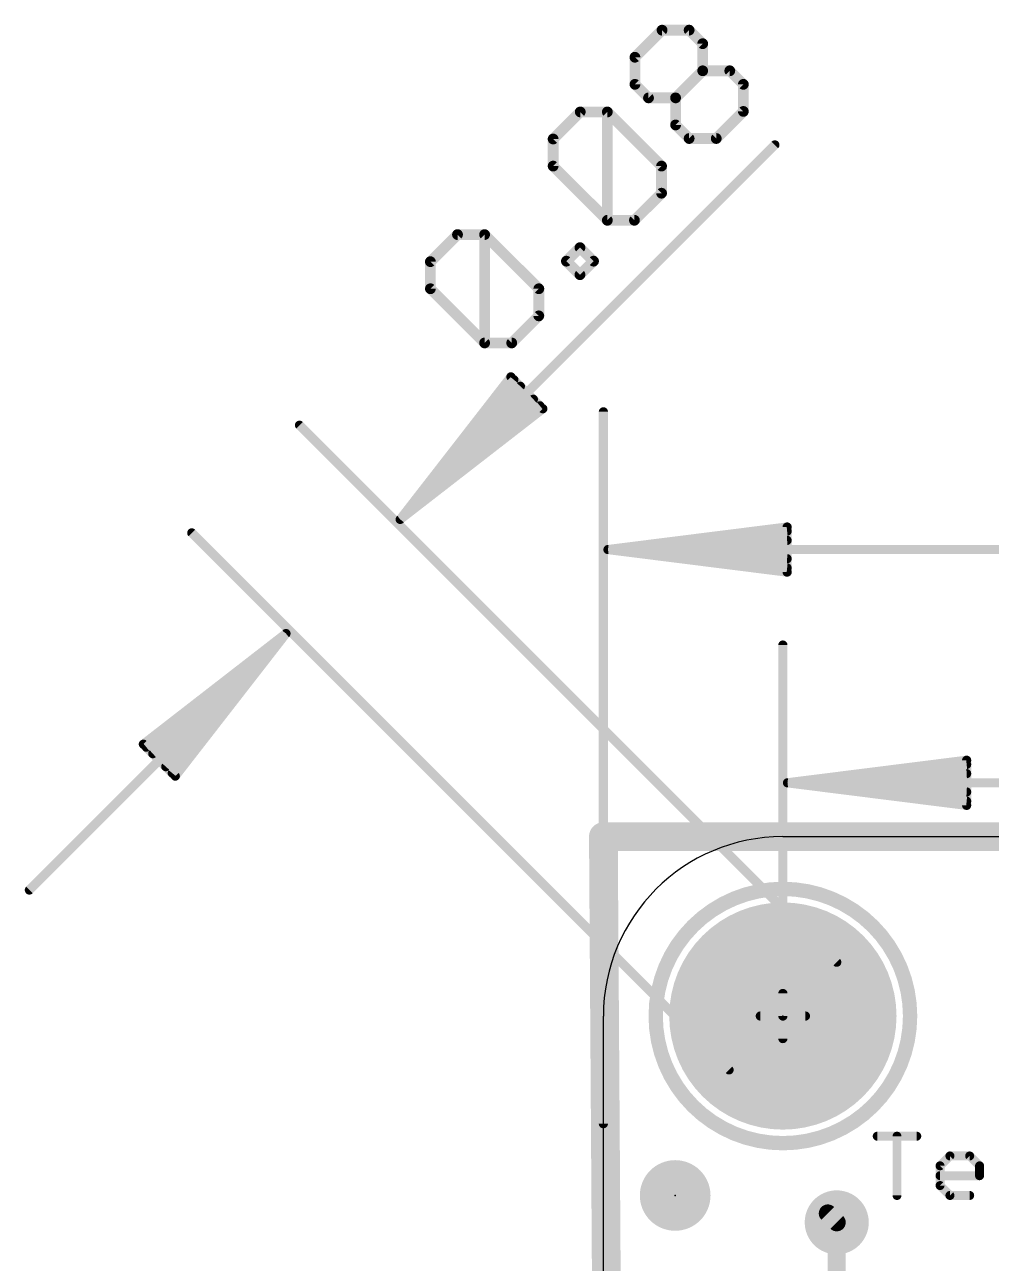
# Model space of a CAD drawing. Extents: x -8.2 to 26.1, y -5.3 to 30.5.
# Drawn here: x -8.19 to 5.49, y 13.01 to 30.54 of the extents above; entities that cross this region are included whole.
import ezdxf

# ---------------------------------------------------------------- set-up
doc = ezdxf.new("R2010")
doc.units = 0
for name, color, linetype in [('1', 12, 'CONTINUOUS'), ('16', 132, 'CONTINUOUS'), ('17', 110, 'CONTINUOUS'), ('18', 110, 'CONTINUOUS'), ('20', 53, 'CONTINUOUS'), ('21', 40, 'CONTINUOUS'), ('23', 40, 'CONTINUOUS'), ('47', 253, 'CONTINUOUS')]:
    doc.layers.add(name, color=color, linetype=linetype)

# ---------------------------------------------------------------- blocks, each defined once
blk = doc.blocks.new('PIE')
at = {"const_width": 0.5}
blk.add_lwpolyline([(0, -0.25, 1), (0, 0.25, 1), (0, -0.25)], format="xyb", dxfattribs=at)
blk = doc.blocks.new('ROUNDP')
at = {"const_width": 0.5}
blk.add_lwpolyline([(0, -0.25, 1), (0, 0.25, 1), (0, -0.25)], format="xyb", dxfattribs=at)
blk = doc.blocks.new('ROUNDV')
at = {"const_width": 0.5}
blk.add_lwpolyline([(0, -0.25, 1), (0, 0.25, 1), (0, -0.25)], format="xyb", dxfattribs=at)

msp = doc.modelspace()

# ---------------------------------------------------------------- linework, layer by layer
at = {"layer": '1', "const_width": 0.254}
msp.add_lwpolyline([(3.302, 12.126), (3.302, 13.589)], dxfattribs=at)
at = {"layer": '1', "const_width": 0.127}
msp.add_lwpolyline([(3.3655, 13.589, 1), (3.2385, 13.589)], format="xyb", dxfattribs=at)
at = {"layer": '16'}
for points, const_width in [([(0, 19.05), (17.78, 19.05)], 0.4064), ([(0.127, 0), (0, 19.05)], 0.4064), ([(3.175, 13.716), (3.048, 13.716)], 0.254), ([(3.302, 13.589), (3.175, 13.716)], 0.254)]:
    msp.add_lwpolyline(points, dxfattribs=dict(at, const_width=const_width))
for points, const_width in [([(0, 19.1516, 1), (0, 18.9484)], 0.2032), ([(0.1016, 19.0507, 1), (-0.1016, 19.0493)], 0.2032), ([(3.048, 13.7795, 1), (3.048, 13.6525)], 0.127), ([(3.2199, 13.7609, 1), (3.1301, 13.6711)], 0.127), ([(3.175, 13.6525, 1), (3.175, 13.7795)], 0.127), ([(3.2571, 13.5441, 1), (3.3469, 13.6339)], 0.127)]:
    msp.add_lwpolyline(points, format="xyb", dxfattribs=dict(at, const_width=const_width))
at = {"layer": '20'}
for p, q in [((2.54, 19.05), (15.24, 19.05)), ((0, 2.54), (0, 16.51))]:
    msp.add_line(p, q, dxfattribs=at)
msp.add_arc((2.54, 16.51), 2.54, 90, 180, dxfattribs=at)
at = {"layer": '21'}
for points, const_width in [([(2.54, 14.71, 1), (2.54, 18.31, 1), (2.54, 14.71)], 0.2032), ([(3.875, 14.8407, 1), (3.875, 14.7772)], 0.0635), ([(4.1864, 14.8089, 1), (4.1229, 14.8089)], 0.0635), ([(4.4343, 14.7772, 1), (4.4343, 14.8407)], 0.0635), ([(4.9036, 14.561, 1), (4.9036, 14.4975)], 0.0635), ([(4.9261, 14.5068, 1), (4.8811, 14.5517)], 0.0635), ([(5.2057, 14.5517, 1), (5.1608, 14.5068)], 0.0635), ([(5.1832, 14.4975, 1), (5.1832, 14.561)], 0.0635), ([(4.7955, 14.3895, 1), (4.732, 14.3895)], 0.0635), ([(4.7413, 14.4119, 1), (4.7862, 14.367)], 0.0635), ([(5.3548, 14.3895, 1), (5.2913, 14.3895)], 0.0635), ([(5.3006, 14.367, 1), (5.3455, 14.4119)], 0.0635), ([(4.7638, 14.2814, 1), (4.7638, 14.2179)], 0.0635), ([(5.2913, 14.2496, 1), (5.3548, 14.2496)], 0.0635), ([(5.3231, 14.2179, 1), (5.3231, 14.2814)], 0.0635), ([(4.7862, 14.1323, 1), (4.7413, 14.0874)], 0.0635), ([(4.732, 14.1098, 1), (4.7955, 14.1098)], 0.0635), ([(4.9036, 14.0018, 1), (4.9036, 13.9383)], 0.0635), ([(5.1832, 13.9383, 1), (5.1832, 14.0018)], 0.0635), ([(4.1229, 13.97, 1), (4.1864, 13.97)], 0.0635), ([(4.8811, 13.9475, 1), (4.9261, 13.9925)], 0.0635)]:
    msp.add_lwpolyline(points, format="xyb", dxfattribs=dict(at, const_width=const_width))
at = {"layer": '21', "const_width": 0.127}
for points in [[(3.875, 14.8089), (4.4343, 14.8089)], [(4.1547, 13.97), (4.1547, 14.8089)], [(4.7638, 14.3895), (4.9036, 14.5293)], [(4.9036, 14.5293), (5.1832, 14.5293)], [(5.1832, 14.5293), (5.3231, 14.3895)], [(4.7638, 14.1098), (4.7638, 14.3895)], [(5.3231, 14.3895), (5.3231, 14.2496)], [(5.3231, 14.2496), (4.7638, 14.2496)], [(4.9036, 13.97), (4.7638, 14.1098)], [(5.1832, 13.97), (4.9036, 13.97)]]:
    msp.add_lwpolyline(points, dxfattribs=at)
at = {"layer": '23'}
for p in [(2.54, 16.51), (1.016, 13.97)]:
    msp.add_point(p, dxfattribs=at)
at = {"layer": '47'}
for points, const_width in [([(0.4466, 30.0838), (0.8301, 30.4673)], 0.1524), ([(0.8301, 30.4673), (1.2136, 30.4673)], 0.1524), ([(1.2136, 30.4673), (1.4054, 30.2755)], 0.1524), ([(1.4054, 30.2755), (1.4054, 29.892)], 0.1524), ([(0.4466, 29.7003), (0.4466, 30.0838)], 0.1524), ([(1.0219, 29.5085), (1.4054, 29.892)], 0.1524), ([(1.4054, 29.892), (1.7888, 29.892)], 0.1524), ([(1.7888, 29.892), (1.9806, 29.7003)], 0.1524), ([(0.6384, 29.5086), (0.4466, 29.7003)], 0.1524), ([(1.9806, 29.7003), (1.9806, 29.3168)], 0.1524), ([(1.0219, 29.5085), (0.6384, 29.5086)], 0.1524), ([(1.0219, 29.1251), (1.0219, 29.5085)], 0.1524), ([(-0.711, 28.9261), (-0.3275, 29.3096)], 0.1524), ([(-0.3275, 29.3096), (0.056, 29.3096)], 0.1524), ([(0.056, 29.3096), (0.8229, 28.5426)], 0.1524), ([(0.056, 27.7757), (0.056, 29.3096)], 0.1524), ([(1.9806, 29.3168), (1.5971, 28.9333)], 0.1524), ([(1.2136, 28.9333), (1.0219, 29.1251)], 0.1524), ([(-0.711, 28.5427), (-0.711, 28.9261)], 0.1524), ([(1.5971, 28.9333), (1.2136, 28.9333)], 0.1524), ([(-2.875, 23.541), (2.4267, 28.8427)], 0.13), ([(0.056, 27.7757), (-0.711, 28.5427)], 0.1524), ([(0.8229, 28.5426), (0.8229, 28.1592)], 0.1524), ([(0.8229, 28.1592), (0.4395, 27.7757)], 0.1524), ([(0.4395, 27.7757), (0.056, 27.7757)], 0.1524), ([(-2.4475, 27.1897), (-2.064, 27.5732)], 0.1524), ([(-2.064, 27.5732), (-1.6805, 27.5732)], 0.1524), ([(-1.6805, 27.5732), (-0.9135, 26.8062)], 0.1524), ([(-1.6805, 26.0392), (-1.6805, 27.5732)], 0.1524), ([(-0.5228, 27.1969), (-0.3311, 27.3886)], 0.1524), ([(-0.3311, 27.3886), (-0.1394, 27.1969)], 0.1524), ([(-2.4475, 26.8062), (-2.4475, 27.1897)], 0.1524), ([(-0.3311, 27.0051), (-0.5228, 27.1969)], 0.1524), ([(-0.1394, 27.1969), (-0.3311, 27.0051)], 0.1524), ([(-1.6805, 26.0392), (-2.4475, 26.8062)], 0.1524), ([(-0.9135, 26.8062), (-0.9135, 26.4227)], 0.1524), ([(-0.9135, 26.4227), (-1.297, 26.0392)], 0.1524), ([(-1.297, 26.0392), (-1.6805, 26.0392)], 0.1524), ([(-2.875, 23.541), (-1.3083, 25.5592)], 0.13), ([(-1.3083, 25.5592), (-0.8568, 25.1077)], 0.13), ([(-2.875, 23.541), (-1.2664, 25.5173)], 0.13), ([(-2.875, 23.541), (-1.1744, 25.4254)], 0.13), ([(-0.9906, 25.2416), (-2.875, 23.541)], 0.13), ([(-0.8987, 25.1496), (-2.875, 23.541)], 0.13), ([(-0.8568, 25.1077), (-2.875, 23.541)], 0.13), ([(0, 14.986), (0, 25.064)], 0.13), ([(3.302, 17.272), (-4.2999, 24.8739)], 0.13), ([(0.065, 23.114), (2.6, 23.4332)], 0.13), ([(2.6, 23.4332), (2.6, 22.7948)], 0.13), ([(1.778, 15.748), (-5.8239, 23.3499)], 0.13), ([(0.065, 23.114), (2.6, 23.374)], 0.13), ([(0.065, 23.114), (2.6, 23.244)], 0.13), ([(0.065, 23.114), (17.715, 23.114)], 0.13), ([(2.6, 22.7948), (0.065, 23.114)], 0.13), ([(2.6, 22.984), (0.065, 23.114)], 0.13), ([(2.6, 22.854), (0.065, 23.114)], 0.13), ([(-4.491, 21.925), (-8.122, 18.294)], 0.13), ([(-4.491, 21.925), (-6.5092, 20.3583)], 0.13), ([(-4.491, 21.925), (-6.4673, 20.3164)], 0.13), ([(-4.491, 21.925), (-6.3754, 20.2244)], 0.13), ([(-6.1916, 20.0406), (-4.491, 21.925)], 0.13), ([(-6.0996, 19.9487), (-4.491, 21.925)], 0.13), ([(-6.0577, 19.9068), (-4.491, 21.925)], 0.13), ([(2.54, 16.51), (2.54, 21.762)], 0.13), ([(-6.5092, 20.3583), (-6.0577, 19.9068)], 0.13), ([(2.605, 19.812), (5.14, 20.1312)], 0.13), ([(5.14, 20.1312), (5.14, 19.4928)], 0.13), ([(2.605, 19.812), (5.14, 20.072)], 0.13), ([(2.605, 19.812), (5.14, 19.942)], 0.13), ([(2.605, 19.812), (15.175, 19.812)], 0.13), ([(5.14, 19.4928), (2.605, 19.812)], 0.13), ([(5.14, 19.682), (2.605, 19.812)], 0.13), ([(5.14, 19.552), (2.605, 19.812)], 0.13), ([(2.54, 16.1908), (2.54, 16.8292)], 0.13), ([(2.2208, 16.51), (2.8592, 16.51)], 0.13)]:
    msp.add_lwpolyline(points, dxfattribs=dict(at, const_width=const_width))
for points, const_width in [([(0.8301, 30.5054, 1), (0.8301, 30.4292)], 0.0762), ([(0.8571, 30.4403, 1), (0.8032, 30.4942)], 0.0762), ([(1.2406, 30.4942, 1), (1.1867, 30.4403)], 0.0762), ([(1.2136, 30.4292, 1), (1.2136, 30.5054)], 0.0762), ([(1.4435, 30.2755, 1), (1.3673, 30.2755)], 0.0762), ([(1.3784, 30.2486, 1), (1.4323, 30.3025)], 0.0762), ([(0.4847, 30.0838, 1), (0.4085, 30.0838)], 0.0762), ([(0.4197, 30.1107, 1), (0.4736, 30.0568)], 0.0762), ([(1.4054, 29.9301, 1), (1.4054, 29.8539)], 0.0762), ([(1.3673, 29.892, 1), (1.4435, 29.892)], 0.0762), ([(1.4323, 29.8651, 1), (1.3784, 29.919)], 0.0762), ([(1.8158, 29.919, 1), (1.7619, 29.8651)], 0.0762), ([(1.7888, 29.8539, 1), (1.7888, 29.9301)], 0.0762), ([(0.4085, 29.7003, 1), (0.4847, 29.7003)], 0.0762), ([(0.4736, 29.7272, 1), (0.4197, 29.6734)], 0.0762), ([(2.0187, 29.7003, 1), (1.9425, 29.7003)], 0.0762), ([(1.9536, 29.6733, 1), (2.0075, 29.7272)], 0.0762), ([(0.6384, 29.5466, 1), (0.6384, 29.4705)], 0.0762), ([(0.6114, 29.4816, 1), (0.6653, 29.5355)], 0.0762), ([(0.9949, 29.5355, 1), (1.0488, 29.4816)], 0.0762), ([(1.06, 29.5085, 1), (0.9838, 29.5085)], 0.0762), ([(1.0219, 29.4704, 1), (1.0219, 29.5466)], 0.0762), ([(-0.3275, 29.3477, 1), (-0.3275, 29.2715)], 0.0762), ([(-0.3006, 29.2827, 1), (-0.3544, 29.3366)], 0.0762), ([(0.0829, 29.3366, 1), (0.029, 29.2827)], 0.0762), ([(0.0941, 29.3096, 1), (0.0179, 29.3096)], 0.0762), ([(0.056, 29.2715, 1), (0.056, 29.3477)], 0.0762), ([(1.9425, 29.3168, 1), (2.0187, 29.3168)], 0.0762), ([(2.0075, 29.2899, 1), (1.9536, 29.3437)], 0.0762), ([(1.0488, 29.152, 1), (0.9949, 29.0981)], 0.0762), ([(0.9838, 29.1251, 1), (1.06, 29.1251)], 0.0762), ([(-0.6729, 28.9261, 1), (-0.7491, 28.9261)], 0.0762), ([(-0.7379, 28.9531, 1), (-0.6841, 28.8992)], 0.0762), ([(1.2136, 28.9714, 1), (1.2136, 28.8952)], 0.0762), ([(1.1867, 28.9064, 1), (1.2406, 28.9603)], 0.0762), ([(1.5702, 28.9603, 1), (1.624, 28.9064)], 0.0762), ([(1.5971, 28.8952, 1), (1.5971, 28.9714)], 0.0762), ([(2.4497, 28.8197, 1), (2.4037, 28.8657)], 0.065), ([(-0.6841, 28.5696, 1), (-0.7379, 28.5157)], 0.0762), ([(-0.7491, 28.5427, 1), (-0.6729, 28.5427)], 0.0762), ([(0.861, 28.5426, 1), (0.7848, 28.5426)], 0.0762), ([(0.796, 28.5157, 1), (0.8499, 28.5696)], 0.0762), ([(0.8499, 28.1322, 1), (0.796, 28.1861)], 0.0762), ([(0.7848, 28.1592, 1), (0.861, 28.1592)], 0.0762), ([(0.056, 27.8138, 1), (0.056, 27.7376)], 0.0762), ([(0.0179, 27.7757, 1), (0.0941, 27.7757)], 0.0762), ([(0.029, 27.7487, 1), (0.0829, 27.8026)], 0.0762), ([(0.4125, 27.8026, 1), (0.4664, 27.7487)], 0.0762), ([(0.4395, 27.7376, 1), (0.4395, 27.8138)], 0.0762), ([(-2.064, 27.6112, 1), (-2.064, 27.5351)], 0.0762), ([(-2.037, 27.5462, 1), (-2.0909, 27.6001)], 0.0762), ([(-1.6535, 27.6001, 1), (-1.7074, 27.5462)], 0.0762), ([(-1.6424, 27.5732, 1), (-1.7186, 27.5732)], 0.0762), ([(-1.6805, 27.5351, 1), (-1.6805, 27.6113)], 0.0762), ([(-0.3042, 27.4155, 1), (-0.358, 27.3617)], 0.0762), ([(-0.3042, 27.3617, 1), (-0.358, 27.4155)], 0.0762), ([(-2.4094, 27.1897, 1), (-2.4856, 27.1897)], 0.0762), ([(-2.4744, 27.2166, 1), (-2.4205, 27.1627)], 0.0762), ([(-0.4959, 27.2238, 1), (-0.5498, 27.1699)], 0.0762), ([(-0.5498, 27.2238, 1), (-0.4959, 27.1699)], 0.0762), ([(-0.1124, 27.1699, 1), (-0.1663, 27.2238)], 0.0762), ([(-0.1663, 27.1699, 1), (-0.1124, 27.2238)], 0.0762), ([(-0.358, 27.0321, 1), (-0.3042, 26.9782)], 0.0762), ([(-0.358, 26.9782, 1), (-0.3042, 27.0321)], 0.0762), ([(-2.4205, 26.8331, 1), (-2.4744, 26.7792)], 0.0762), ([(-2.4856, 26.8062, 1), (-2.4094, 26.8062)], 0.0762), ([(-0.8754, 26.8062, 1), (-0.9516, 26.8062)], 0.0762), ([(-0.9405, 26.7792, 1), (-0.8866, 26.8331)], 0.0762), ([(-0.8866, 26.3958, 1), (-0.9405, 26.4496)], 0.0762), ([(-0.9516, 26.4227, 1), (-0.8754, 26.4227)], 0.0762), ([(-1.6805, 26.0773, 1), (-1.6805, 26.0011)], 0.0762), ([(-1.7186, 26.0392, 1), (-1.6424, 26.0392)], 0.0762), ([(-1.7074, 26.0123, 1), (-1.6535, 26.0662)], 0.0762), ([(-1.3239, 26.0662, 1), (-1.2701, 26.0123)], 0.0762), ([(-1.297, 26.0011, 1), (-1.297, 26.0773)], 0.0762), ([(-1.2853, 25.5822, 1), (-1.3312, 25.5362)], 0.065), ([(-1.2826, 25.5393, 1), (-1.3339, 25.5791)], 0.065), ([(-1.2412, 25.4968, 1), (-1.2916, 25.5378)], 0.065), ([(-1.1503, 25.4036, 1), (-1.1986, 25.4472)], 0.065), ([(-0.9688, 25.2174, 1), (-1.0124, 25.2657)], 0.065), ([(-0.8782, 25.1244, 1), (-0.9192, 25.1748)], 0.065), ([(-0.8798, 25.0848, 1), (-0.8338, 25.1307)], 0.065), ([(-0.8369, 25.0821, 1), (-0.8767, 25.1334)], 0.065), ([(0.0325, 25.064, 1), (-0.0325, 25.064)], 0.065), ([(-4.2769, 24.8968, 1), (-4.3228, 24.8509)], 0.065), ([(-2.8956, 23.5662, 1), (-2.8545, 23.5158)], 0.065), ([(-2.8968, 23.5651, 1), (-2.8533, 23.5168)], 0.065), ([(-2.8992, 23.5627, 1), (-2.8509, 23.5192)], 0.065), ([(-2.895, 23.5666, 1), (-2.8551, 23.5153)], 0.065), ([(-2.898, 23.5639, 1), (-2.8521, 23.518)], 0.065), ([(-2.9002, 23.5615, 1), (-2.8498, 23.5204)], 0.065), ([(-2.9007, 23.5609, 1), (-2.8494, 23.521)], 0.065), ([(2.6325, 23.4332, 1), (2.5675, 23.4332)], 0.065), ([(2.6041, 23.401, 1), (2.5959, 23.4655)], 0.065), ([(-5.8009, 23.3728, 1), (-5.8468, 23.3269)], 0.065), ([(2.6033, 23.3417, 1), (2.5967, 23.4063)], 0.065), ([(0.065, 23.1465, 1), (0.065, 23.0815)], 0.065), ([(0.0691, 23.1462, 1), (0.0609, 23.0818)], 0.065), ([(0.0633, 23.1465, 1), (0.0667, 23.0815)], 0.065), ([(0.0667, 23.1465, 1), (0.0633, 23.0815)], 0.065), ([(0.0683, 23.1463, 1), (0.0617, 23.0817)], 0.065), ([(0.0617, 23.1463, 1), (0.0683, 23.0817)], 0.065), ([(0.0609, 23.1462, 1), (0.0691, 23.0818)], 0.065), ([(2.6017, 23.2115, 1), (2.5983, 23.2765)], 0.065), ([(2.5983, 22.9515, 1), (2.6017, 23.0165)], 0.065), ([(2.5675, 22.7948, 1), (2.6325, 22.7948)], 0.065), ([(2.5959, 22.7625, 1), (2.6041, 22.827)], 0.065), ([(2.5967, 22.8217, 1), (2.6033, 22.8863)], 0.065), ([(-4.4653, 21.9051, 1), (-4.5166, 21.945)], 0.065), ([(-4.4658, 21.9045, 1), (-4.5162, 21.9456)], 0.065), ([(-4.4668, 21.9033, 1), (-4.5151, 21.9468)], 0.065), ([(-4.468, 21.9021, 1), (-4.5139, 21.948)], 0.065), ([(-4.4692, 21.9009, 1), (-4.5127, 21.9492)], 0.065), ([(-4.4704, 21.8998, 1), (-4.5115, 21.9502)], 0.065), ([(-4.471, 21.8994, 1), (-4.5109, 21.9507)], 0.065), ([(2.5725, 21.762, 1), (2.5075, 21.762)], 0.065), ([(-6.4862, 20.3812, 1), (-6.5322, 20.3353)], 0.065), ([(-6.5291, 20.3839, 1), (-6.4893, 20.3326)], 0.065), ([(-6.4878, 20.3416, 1), (-6.4468, 20.2912)], 0.065), ([(-6.3972, 20.2486, 1), (-6.3536, 20.2003)], 0.065), ([(5.1725, 20.1312, 1), (5.1075, 20.1312)], 0.065), ([(5.1441, 20.099, 1), (5.1359, 20.1635)], 0.065), ([(-6.2157, 20.0624, 1), (-6.1674, 20.0188)], 0.065), ([(-6.1248, 19.9692, 1), (-6.0744, 19.9282)], 0.065), ([(5.1433, 20.0397, 1), (5.1367, 20.1043)], 0.065), ([(5.1417, 19.9095, 1), (5.1383, 19.9745)], 0.065), ([(-6.0834, 19.9267, 1), (-6.0321, 19.8869)], 0.065), ([(-6.0807, 19.8838, 1), (-6.0348, 19.9298)], 0.065), ([(2.605, 19.8445, 1), (2.605, 19.7795)], 0.065), ([(2.6091, 19.8442, 1), (2.6009, 19.7798)], 0.065), ([(2.6033, 19.8445, 1), (2.6067, 19.7795)], 0.065), ([(2.6067, 19.8445, 1), (2.6033, 19.7795)], 0.065), ([(2.6083, 19.8443, 1), (2.6017, 19.7797)], 0.065), ([(2.6017, 19.8443, 1), (2.6083, 19.7797)], 0.065), ([(2.6009, 19.8442, 1), (2.6091, 19.7798)], 0.065), ([(5.1383, 19.6495, 1), (5.1417, 19.7145)], 0.065), ([(5.1075, 19.4928, 1), (5.1725, 19.4928)], 0.065), ([(5.1359, 19.4605, 1), (5.1441, 19.525)], 0.065), ([(5.1367, 19.5197, 1), (5.1433, 19.5843)], 0.065), ([(-8.1449, 18.317, 1), (-8.099, 18.2711)], 0.065), ([(3.279, 17.249, 1), (3.325, 17.295)], 0.065), ([(2.5725, 16.8292, 1), (2.5075, 16.8292)], 0.065), ([(2.2208, 16.5425, 1), (2.2208, 16.4775)], 0.065), ([(2.5075, 16.51, 1), (2.5725, 16.51)], 0.065), ([(2.8592, 16.4775, 1), (2.8592, 16.5425)], 0.065), ([(2.5075, 16.1908, 1), (2.5725, 16.1908)], 0.065), ([(1.755, 15.725, 1), (1.801, 15.771)], 0.065), ([(-0.0325, 14.986, 1), (0.0325, 14.986)], 0.065)]:
    msp.add_lwpolyline(points, format="xyb", dxfattribs=dict(at, const_width=const_width))

# ---------------------------------------------------------------- block references
at = {"layer": '1'}
msp.add_blockref('PIE', (1.016, 13.97), dxfattribs=at)
at = {"layer": '17', "xscale": 3.216, "yscale": 3.216}
msp.add_blockref('ROUNDP', (2.54, 16.51), dxfattribs=at)
msp.add_blockref('ROUNDP', (2.54, 16.51), dxfattribs=at)
at = {"layer": '18', "xscale": 0.9064, "yscale": 0.9064}
msp.add_blockref('ROUNDV', (3.302, 13.589), dxfattribs=at)
msp.add_blockref('ROUNDV', (3.302, 13.589), dxfattribs=at)

doc.saveas('drawing.dxf')
